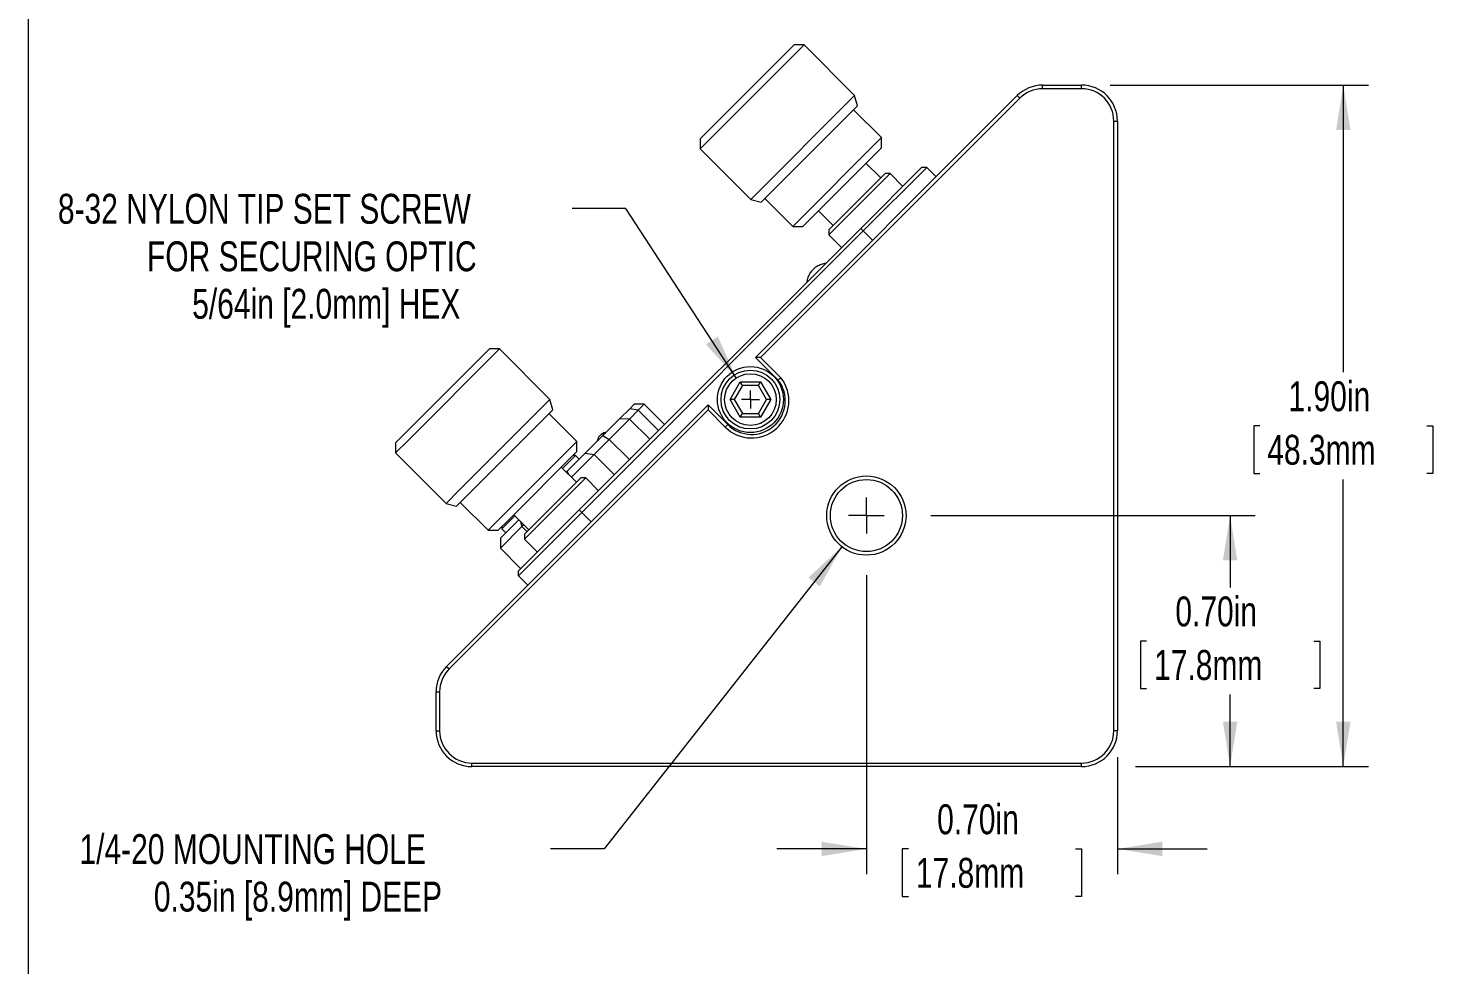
# Model space of a CAD drawing. Header units: inches. Extents: x 0.1 to 10.9, y 0 to 8.5.
# Drawn here: x 0.062 to 3.98, y 3.077 to 5.689 of the extents above; entities that cross this region are included whole.
import ezdxf

# ---------------------------------------------------------------- set-up
doc = ezdxf.new("R2010")
doc.units = ezdxf.units.IN
doc.header["$MEASUREMENT"] = 0
doc.styles.add('SLDTEXTSTYLE0', font='TXT', dxfattribs={"width": 0.75})
doc.dimstyles.new('SLDDIMSTYLE0', dxfattribs={"dimtxt": 0.083333, "dimasz": 0.125, "dimexe": 0, "dimexo": 0.0625, "dimgap": 0.020833, "dimtad": 0, "dimtih": 1, "dimtoh": 1, "dimrnd": 1e-09, "dimzin": 4, "dimdsep": 46, "dimtxsty": 'SLDTEXTSTYLE0', "dimsah": 1, "dimcen": 0.09, "dimadec": 0, "dimazin": 1, "dimtfac": 1, "dimtofl": 0, "dimtmove": 0, "dimatfit": 3, "dimfxl": 1, "dimfrac": 2, "dimtolj": 1, "dimtzin": 12, "dimarcsym": 0})
doc.dimstyles.new('SLDDIMSTYLE1', dxfattribs={"dimtxt": 0.083333, "dimasz": 0.125, "dimexe": 0, "dimexo": 0.0625, "dimgap": 0.020833, "dimtad": 0, "dimtih": 1, "dimtoh": 1, "dimrnd": 1e-09, "dimzin": 12, "dimdsep": 46, "dimtxsty": 'SLDTEXTSTYLE0', "dimsah": 1, "dimcen": 0, "dimadec": 0, "dimazin": 3, "dimtfac": 1, "dimtofl": 0, "dimtmove": 0, "dimatfit": 3, "dimfxl": 1, "dimfrac": 2, "dimtolj": 1, "dimtzin": 12, "dimarcsym": 0})
doc.dimstyles.new('SLDDIMSTYLE6', dxfattribs={"dimtxt": 0.083333, "dimasz": 0.125, "dimexe": 0, "dimexo": 0.0625, "dimgap": 0.020833, "dimtad": 0, "dimtih": 1, "dimtoh": 1, "dimrnd": 1e-09, "dimzin": 0, "dimdsep": 46, "dimtxsty": 'SLDTEXTSTYLE0', "dimsah": 1, "dimcen": 0.09, "dimadec": 0, "dimazin": 0, "dimtfac": 1, "dimtofl": 0, "dimtmove": 0, "dimatfit": 3, "dimfxl": 1, "dimfrac": 2, "dimtolj": 1, "dimtzin": 12, "dimarcsym": 0})
doc.dimstyles.new('SLDDIMSTYLE7', dxfattribs={"dimtxt": 0.083333, "dimasz": 0.125, "dimexe": 0, "dimexo": 0.0625, "dimgap": 0.020833, "dimtad": 0, "dimtih": 1, "dimtoh": 1, "dimrnd": 1e-09, "dimzin": 0, "dimdsep": 46, "dimtxsty": 'SLDTEXTSTYLE0', "dimsah": 1, "dimcen": 0.09, "dimadec": 0, "dimazin": 0, "dimtfac": 1, "dimtmove": 0, "dimatfit": 0, "dimfxl": 1, "dimfrac": 2, "dimtolj": 1, "dimtzin": 12, "dimarcsym": 0})

# ---------------------------------------------------------------- blocks, each defined once
blk = doc.blocks.new('_D_11')
at = {"color": 8, "linetype": 'Continuous', "lineweight": 0}
for p, q in [((3.0801, 5.5301), (3.7998, 5.5301)), ((3.7298, 5.5301), (3.7298, 4.7294)), ((3.4968, 4.5801), (3.4799, 4.5801)), ((3.4799, 4.5801), (3.4799, 4.4477)), ((3.9628, 4.5801), (3.9797, 4.5801)), ((3.9797, 4.5801), (3.9797, 4.4477)), ((3.4799, 4.4477), (3.4968, 4.4477)), ((3.7298, 3.6301), (3.7298, 4.4308)), ((3.9797, 4.4477), (3.9628, 4.4477)), ((3.1499, 3.6301), (3.7998, 3.6301))]:
    blk.add_line(p, q, dxfattribs=at)
for points in [[(3.7298, 5.5301), (3.7098, 5.4051), (3.7498, 5.4051)], [(3.7298, 3.6301), (3.7498, 3.7551), (3.7098, 3.7551)]]:
    blk.add_solid(points, dxfattribs=at)
at = {"color": 8, "linetype": 'Continuous', "lineweight": 0, "char_height": 0.08333, "attachment_point": 1, "style": 'SLDTEXTSTYLE0'}
for s, insert in [('1.90in', (3.5771, 4.7044)), ('48.3mm', (3.5179, 4.5551))]:
    blk.add_mtext(s, dxfattribs=dict(at, insert=insert))
blk = doc.blocks.new('_D_12')
at = {"color": 8, "linetype": 'Continuous', "lineweight": 0}
for p, q in [((2.5799, 4.3301), (3.4842, 4.3301)), ((3.4142, 4.3301), (3.4142, 4.1294)), ((3.1812, 3.9801), (3.1643, 3.9801)), ((3.1643, 3.9801), (3.1643, 3.8477)), ((3.6472, 3.9801), (3.6641, 3.9801)), ((3.6641, 3.9801), (3.6641, 3.8477)), ((3.1643, 3.8477), (3.1812, 3.8477)), ((3.6641, 3.8477), (3.6472, 3.8477)), ((3.4142, 3.6301), (3.4142, 3.8308)), ((3.1499, 3.6301), (3.4842, 3.6301))]:
    blk.add_line(p, q, dxfattribs=at)
for points in [[(3.4142, 4.3301), (3.3942, 4.2051), (3.4342, 4.2051)], [(3.4142, 3.6301), (3.4342, 3.7551), (3.3942, 3.7551)]]:
    blk.add_solid(points, dxfattribs=at)
at = {"color": 8, "linetype": 'Continuous', "lineweight": 0, "char_height": 0.08333, "attachment_point": 1, "style": 'SLDTEXTSTYLE0'}
for s, insert in [('0.70in', (3.2615, 4.1044)), ('17.8mm', (3.2023, 3.9551))]:
    blk.add_mtext(s, dxfattribs=dict(at, insert=insert))
blk = doc.blocks.new('_D_13')
at = {"color": 8, "linetype": 'Continuous', "lineweight": 0}
for p, q in [((2.3999, 4.1635), (2.3999, 3.3306)), ((3.0999, 3.656), (3.0999, 3.3306)), ((2.3999, 3.4006), (2.1499, 3.4006)), ((2.5169, 3.4006), (2.5, 3.4006)), ((2.5, 3.4006), (2.5, 3.2681)), ((2.9829, 3.4006), (2.9998, 3.4006)), ((2.9998, 3.4006), (2.9998, 3.2681)), ((3.0999, 3.4006), (3.3499, 3.4006)), ((2.5, 3.2681), (2.5169, 3.2681)), ((2.9998, 3.2681), (2.9829, 3.2681))]:
    blk.add_line(p, q, dxfattribs=at)
for points in [[(2.3999, 3.4006), (2.2749, 3.4206), (2.2749, 3.3806)], [(3.0999, 3.4006), (3.2249, 3.3806), (3.2249, 3.4206)]]:
    blk.add_solid(points, dxfattribs=at)
at = {"color": 8, "linetype": 'Continuous', "lineweight": 0, "char_height": 0.08333, "attachment_point": 1, "style": 'SLDTEXTSTYLE0'}
for s, insert in [('0.70in', (2.5972, 3.5249)), ('17.8mm', (2.538, 3.3756))]:
    blk.add_mtext(s, dxfattribs=dict(at, insert=insert))
blk = doc.blocks.new('_D_14')
at = {"color": 8, "linetype": 'Continuous', "lineweight": 0}
for p, q in [((1.7291, 5.1858), (1.5791, 5.1858)), ((2.0372, 4.7137), (1.7291, 5.1858))]:
    blk.add_line(p, q, dxfattribs=at)
blk.add_solid([(2.0372, 4.7137), (1.9856, 4.8293), (1.9521, 4.8075)], dxfattribs=at)
at = {"color": 8, "linetype": 'Continuous', "lineweight": 0, "char_height": 0.083333, "attachment_point": 1, "style": 'SLDTEXTSTYLE0'}
for s, insert in [('8-32 NYLON TIP SET SCREW', (0.1453, 5.227)), ('FOR SECURING OPTIC', (0.3937, 5.0945)), ('5/64in [2.0mm] HEX', (0.5198, 4.9621))]:
    blk.add_mtext(s, dxfattribs=dict(at, insert=insert))
blk = doc.blocks.new('_D_15')
at = {"color": 8, "linetype": 'Continuous', "lineweight": 0}
for p, q in [((2.3316, 4.2432), (1.6689, 3.4006)), ((1.6689, 3.4006), (1.5189, 3.4006))]:
    blk.add_line(p, q, dxfattribs=at)
blk.add_solid([(2.3316, 4.2432), (2.2386, 4.1573), (2.27, 4.1326)], dxfattribs=at)
at = {"color": 8, "linetype": 'Continuous', "lineweight": 0, "char_height": 0.083333, "attachment_point": 1, "style": 'SLDTEXTSTYLE0'}
for s, insert in [('1/4-20 MOUNTING HOLE', (0.2055, 3.4417)), ('0.35in [8.9mm] DEEP', (0.4129, 3.3093))]:
    blk.add_mtext(s, dxfattribs=dict(at, insert=insert))
blk = doc.blocks.new('SW_CENTERMARKSYMBOL_11')
at = {"color": 0, "linetype": 'Continuous', "lineweight": 0}
for q in [(-0.025, 0), (0, 0.025), (0, -0.025), (0.025, 0)]:
    blk.add_line((0, 0), q, dxfattribs=at)
blk = doc.blocks.new('SW_CENTERMARKSYMBOL_12')
at = {"color": 0, "linetype": 'Continuous', "lineweight": 0}
for q in [(0, 0.05), (-0.05, 0), (0, -0.05), (0.05, 0)]:
    blk.add_line((0, 0), q, dxfattribs=at)

msp = doc.modelspace()

# ---------------------------------------------------------------- linework, layer by layer
at = {"color": 7, "linetype": 'Continuous', "lineweight": 0}
for p, q in [((0.0622, 8.4506), (0.0622, 0.0356)), ((2.2264, 5.642), (1.9365, 5.3521)), ((2.1981, 5.642), (1.9365, 5.3804)), ((2.2264, 5.642), (2.1981, 5.642)), ((2.3671, 5.5013), (2.2264, 5.642)), ((2.8913, 5.5201), (2.8913, 5.5301)), ((2.8913, 5.5301), (2.9999, 5.5301)), ((2.9999, 5.5201), (2.9999, 5.5301)), ((2.3671, 5.5013), (2.0772, 5.2113)), ((2.0907, 4.7708), (2.8206, 5.5008)), ((2.8277, 5.4937), (2.1048, 4.7708)), ((2.3749, 5.4723), (2.3671, 5.5013)), ((2.8277, 5.4937), (2.8206, 5.5008)), ((2.9999, 5.5201), (2.8913, 5.5201)), ((2.3749, 5.4723), (2.1062, 5.2036)), ((2.4421, 5.3839), (2.3643, 5.4617)), ((3.0899, 5.4301), (3.0999, 5.4301)), ((3.0899, 3.7301), (3.0899, 5.4301)), ((3.0999, 5.4301), (3.0999, 3.7301)), ((1.9365, 5.3804), (1.9365, 5.3521)), ((2.4421, 5.3839), (2.1946, 5.1364)), ((2.4421, 5.3556), (2.4421, 5.3839)), ((1.9365, 5.3521), (2.0772, 5.2113)), ((2.4421, 5.3556), (2.2229, 5.1364)), ((2.3841, 5.1307), (2.5538, 5.3004)), ((2.568, 5.3004), (2.3912, 5.1237)), ((2.4398, 5.2713), (2.3988, 5.3123)), ((2.568, 5.3004), (2.5538, 5.3004)), ((2.568, 5.3004), (2.5941, 5.2743)), ((2.2952, 5.1125), (2.466, 5.2833)), ((2.2952, 5.1267), (2.4518, 5.2833)), ((2.466, 5.2833), (2.4518, 5.2833)), ((2.5013, 5.2479), (2.466, 5.2833)), ((2.0772, 5.2113), (2.1062, 5.2036)), ((2.1168, 5.2142), (2.1946, 5.1364)), ((2.2662, 5.1797), (2.3072, 5.1387)), ((2.1946, 5.1364), (2.2229, 5.1364)), ((1.5992, 4.3458), (2.3841, 5.1307)), ((2.3912, 5.1237), (1.6063, 4.3388)), ((2.2952, 5.1267), (2.2952, 5.1125)), ((2.2952, 5.1125), (2.3305, 5.0772)), ((2.3912, 5.1237), (2.3841, 5.1307)), ((1.3485, 4.7946), (1.1193, 4.5654)), ((1.3768, 4.7946), (1.1229, 4.5406)), ((1.3768, 4.7946), (1.3485, 4.7946)), ((1.5175, 4.6538), (1.3768, 4.7946)), ((2.1048, 4.7708), (2.0907, 4.7708)), ((2.1539, 4.7076), (2.0907, 4.7708)), ((2.1048, 4.7708), (2.1614, 4.7142)), ((2.0199, 4.6534), (2.0482, 4.7025)), ((2.0482, 4.7025), (2.1048, 4.7025)), ((2.054, 4.6925), (2.0482, 4.7025)), ((2.0991, 4.6925), (2.1048, 4.7025)), ((2.1048, 4.7025), (2.1332, 4.6534)), ((2.054, 4.6925), (2.0314, 4.6534)), ((2.0991, 4.6925), (2.054, 4.6925)), ((2.1216, 4.6534), (2.0991, 4.6925)), ((1.2292, 3.9094), (1.9586, 4.6388)), ((1.9586, 4.6246), (1.2362, 3.9023)), ((1.5175, 4.6538), (1.2636, 4.3999)), ((1.5253, 4.6248), (1.2899, 4.3895)), ((1.5253, 4.6248), (1.5175, 4.6538)), ((1.7115, 4.5996), (1.74, 4.628)), ((1.7639, 4.6237), (1.7394, 4.5991)), ((1.74, 4.628), (1.7522, 4.6403)), ((1.7639, 4.6237), (1.74, 4.628)), ((1.7805, 4.6403), (1.7522, 4.6403)), ((1.7805, 4.6403), (1.7639, 4.6237)), ((1.7639, 4.6237), (1.8205, 4.5671)), ((1.8371, 4.5837), (1.7805, 4.6403)), ((1.9586, 4.6388), (2.0136, 4.5838)), ((1.9586, 4.6388), (1.9586, 4.6246)), ((2.0065, 4.5767), (1.9586, 4.6246)), ((2.0482, 4.6044), (2.0199, 4.6534)), ((2.0314, 4.6534), (2.0199, 4.6534)), ((2.0314, 4.6534), (2.054, 4.6144)), ((2.0991, 4.6144), (2.1216, 4.6534)), ((2.1332, 4.6534), (2.1048, 4.6044)), ((2.1332, 4.6534), (2.1216, 4.6534)), ((1.5924, 4.5365), (1.5147, 4.6142)), ((1.6652, 4.5532), (1.7115, 4.5996)), ((1.7394, 4.5991), (1.6828, 4.5425)), ((1.7394, 4.5991), (1.7115, 4.5996)), ((1.7394, 4.5991), (1.796, 4.5426)), ((2.0065, 4.5767), (2.0136, 4.5838)), ((2.0482, 4.6044), (2.054, 4.6144)), ((2.1048, 4.6044), (2.0482, 4.6044)), ((2.054, 4.6144), (2.0991, 4.6144)), ((2.1048, 4.6044), (2.0991, 4.6144)), ((1.1193, 4.5654), (1.0869, 4.5329)), ((1.6161, 4.5041), (1.6652, 4.5532)), ((1.6652, 4.5532), (1.6828, 4.5425)), ((1.1229, 4.5406), (1.0869, 4.5046)), ((1.0869, 4.5329), (1.0869, 4.5046)), ((1.5924, 4.5365), (1.3757, 4.3197)), ((1.5924, 4.5082), (1.4005, 4.3162)), ((1.5924, 4.5082), (1.5924, 4.5365)), ((1.6828, 4.5425), (1.6404, 4.5002)), ((1.6828, 4.5425), (1.7393, 4.4859)), ((1.0869, 4.5046), (1.2276, 4.3639)), ((1.5524, 4.4616), (1.5886, 4.4979)), ((1.5656, 4.4537), (1.6161, 4.5041)), ((1.6404, 4.5002), (1.5771, 4.4369)), ((1.5886, 4.4979), (1.5821, 4.4979)), ((1.5992, 4.4873), (1.5886, 4.4979)), ((1.6161, 4.5041), (1.6404, 4.5002)), ((1.6404, 4.5002), (1.697, 4.4436)), ((1.4996, 4.331), (1.6033, 4.4348)), ((1.5044, 4.3217), (1.6174, 4.4348)), ((1.5913, 4.4227), (1.5491, 4.4649)), ((1.563, 4.451), (1.5656, 4.4537)), ((1.6174, 4.4348), (1.6033, 4.4348)), ((1.6528, 4.3994), (1.6174, 4.4348)), ((1.2636, 4.3999), (1.2276, 4.3639)), ((1.2899, 4.3895), (1.2566, 4.3561)), ((1.2276, 4.3639), (1.2566, 4.3561)), ((1.2672, 4.3668), (1.345, 4.289)), ((1.3757, 4.3197), (1.345, 4.289)), ((1.4005, 4.3162), (1.3732, 4.289)), ((1.3791, 4.2671), (1.4304, 4.3184)), ((1.3836, 4.2928), (1.4086, 4.3179)), ((1.4086, 4.3179), (1.4198, 4.329)), ((1.4166, 4.3323), (1.4587, 4.2902)), ((1.4295, 4.1761), (1.5992, 4.3458)), ((1.6063, 4.3388), (1.4295, 4.162)), ((1.4467, 4.2781), (1.4996, 4.331)), ((1.4467, 4.264), (1.5044, 4.3217)), ((1.6063, 4.3388), (1.5992, 4.3458)), ((1.345, 4.289), (1.3732, 4.289)), ((1.4394, 4.2992), (1.3791, 4.2388)), ((1.3836, 4.2993), (1.3836, 4.2928)), ((1.3836, 4.2928), (1.3942, 4.2822)), ((1.4445, 4.3043), (1.4394, 4.2992)), ((1.4467, 4.2781), (1.4467, 4.264)), ((1.3791, 4.2671), (1.3791, 4.2388)), ((1.3791, 4.2388), (1.4356, 4.1822)), ((1.4467, 4.264), (1.482, 4.2286)), ((1.4295, 4.162), (1.4295, 4.1761)), ((1.4557, 4.1358), (1.4295, 4.162)), ((1.3059, 3.9866), (1.3061, 3.9863)), ((1.2292, 3.9094), (1.2362, 3.9023)), ((1.1999, 3.8386), (1.2099, 3.8386)), ((1.1999, 3.7301), (1.1999, 3.8386)), ((1.2099, 3.8386), (1.2099, 3.7301)), ((1.1999, 3.7301), (1.2099, 3.7301)), ((3.0999, 3.7301), (3.0899, 3.7301)), ((1.2999, 3.6401), (2.9999, 3.6401)), ((1.2999, 3.6301), (1.2999, 3.6401)), ((2.9999, 3.6301), (1.2999, 3.6301)), ((2.9999, 3.6301), (2.9999, 3.6401))]:
    msp.add_line(p, q, dxfattribs=at)
at = {"color": 8, "linetype": 'Continuous', "lineweight": 0}
for p, q in [((2.4173, 5.0975), (2.3912, 5.1237)), ((1.5656, 4.4537), (1.5679, 4.4461)), ((1.435, 4.3138), (1.4394, 4.2992)), ((1.6063, 4.3388), (1.6324, 4.3126)), ((1.4394, 4.2992), (1.4535, 4.285))]:
    msp.add_line(p, q, dxfattribs=at)
at = {"color": 7, "linetype": 'Continuous', "lineweight": 0}
for centre, radius in [((2.0765, 4.6534), 0.092), ((2.0765, 4.6534), 0.082), ((2.0765, 4.6534), 0.072), ((2.3999, 4.3301), 0.1105), ((2.3999, 4.3301), 0.1005)]:
    msp.add_circle(centre, radius, dxfattribs=at)
for centre, radius, start, end in [((2.8913, 5.4301), 0.1, 90, 135), ((2.9999, 5.4301), 0.1, 0, 90), ((2.8913, 5.4301), 0.09, 90, 135), ((2.9999, 5.4301), 0.09, 0, 90), ((2.0799, 4.6501), 0.1038, 225, 38.2098), ((2.0799, 4.6501), 0.0938, 225, 37.8564), ((1.2999, 3.8386), 0.1, 135, 180), ((1.2999, 3.8386), 0.09, 135, 180), ((1.2999, 3.7301), 0.1, 180, 270), ((1.2999, 3.7301), 0.09, 180, 270), ((2.9999, 3.7301), 0.09, 270, 0), ((2.9999, 3.7301), 0.1, 270, 0)]:
    msp.add_arc(centre, radius, start, end, dxfattribs=at)
for points, knots in [([(2.2861, 5.0327), (2.2854, 5.0327), (2.2802, 5.0325), (2.2708, 5.0292), (2.2587, 5.023), (2.2484, 5.0139), (2.2405, 5.0029), (2.2352, 4.9914), (2.2341, 4.9836), (2.2336, 4.9802)], [0, 0, 0, 0, 0.026317, 0.195685, 0.365088, 0.534519, 0.703943, 0.87333, 1, 1, 1, 1]), ([(1.6573, 4.5535), (1.6554, 4.5512), (1.6522, 4.5473), (1.6498, 4.5413), (1.6491, 4.538), (1.6489, 4.537)], [0, 0, 0, 0, 0.484696, 0.833459, 1, 1, 1, 1]), ([(1.6738, 4.5619), (1.6735, 4.5618), (1.6715, 4.5615), (1.6676, 4.5603), (1.6622, 4.5577), (1.659, 4.555), (1.6573, 4.5535)], [0, 0, 0, 0, 0.055837, 0.303664, 0.618665, 1, 1, 1, 1]), ([(1.6573, 4.5531), (1.6575, 4.5533), (1.6579, 4.5538), (1.6599, 4.5565), (1.6648, 4.559), (1.67, 4.5599), (1.6722, 4.5602)], [0, 0, 0, 0, 0.040771, 0.115889, 0.631599, 1, 1, 1, 1]), ([(1.7444, 4.4922), (1.7427, 4.4902), (1.7408, 4.4879), (1.7386, 4.4852), (1.7383, 4.4849)], [0, 0, 0, 0, 0.885732, 1, 1, 1, 1])]:
    msp.add_open_spline(points, degree=3, knots=knots, dxfattribs=at)
msp.add_open_spline([(2.1614, 4.7142), (2.1589, 4.712), (2.1564, 4.7098), (2.1539, 4.7076)], degree=3, dxfattribs=at)

# ---------------------------------------------------------------- block references
at = {"color": 8, "linetype": 'Continuous', "lineweight": 0}
for name, p in [('SW_CENTERMARKSYMBOL_11', (2.0765, 4.6534)), ('SW_CENTERMARKSYMBOL_12', (2.3999, 4.3301))]:
    msp.add_blockref(name, p, dxfattribs=at)

# ---------------------------------------------------------------- dimensions: what is measured, and where the dimension line sits
for base, p1, dimstyle, picture, middle in [((3.7298, 3.6301), (2.9999, 5.5301), 'SLDDIMSTYLE0', '_D_11', (3.7298, 4.5801)), ((3.4142, 3.6301), (2.3999, 4.3301), 'SLDDIMSTYLE6', '_D_12', (3.4142, 3.9801))]:
    dim = msp.add_linear_dim(base=base, p1=p1, p2=(2.9999, 3.6301), angle=90, dimstyle=dimstyle, dxfattribs=at)
    dim.commit()
    dim.dimension.update_dxf_attribs({"geometry": picture, "text_midpoint": middle, "dimtype": 160})
for p1, p2, text, picture, middle in [((2.1159, 4.5931), (2.0372, 4.7137), '8-32 NYLON TIP SET SCREW\\PFOR SECURING OPTIC\\P5/64in [2.0mm] HEX', '_D_14', (0.8466, 5.1858)), ((2.4682, 4.4169), (2.3316, 4.2432), '1/4-20 MOUNTING HOLE\\P0.35in [8.9mm] DEEP', '_D_15', (0.8466, 3.4006))]:
    dim = msp.add_diameter_dim_2p(p1=p1, p2=p2, text=text, dimstyle='SLDDIMSTYLE1', override={"dimpost": '<>'}, dxfattribs=at)
    dim.commit()
    dim.dimension.update_dxf_attribs({"geometry": picture, "text_midpoint": middle, "dimtype": 163})
dim = msp.add_linear_dim(base=(3.0999, 3.4006), p1=(2.3999, 4.3301), p2=(3.0999, 3.7301), dimstyle='SLDDIMSTYLE7', dxfattribs=at)
dim.commit()
dim.dimension.update_dxf_attribs({"geometry": '_D_13', "text_midpoint": (2.7499, 3.4006), "dimtype": 160})

doc.saveas('drawing.dxf')
